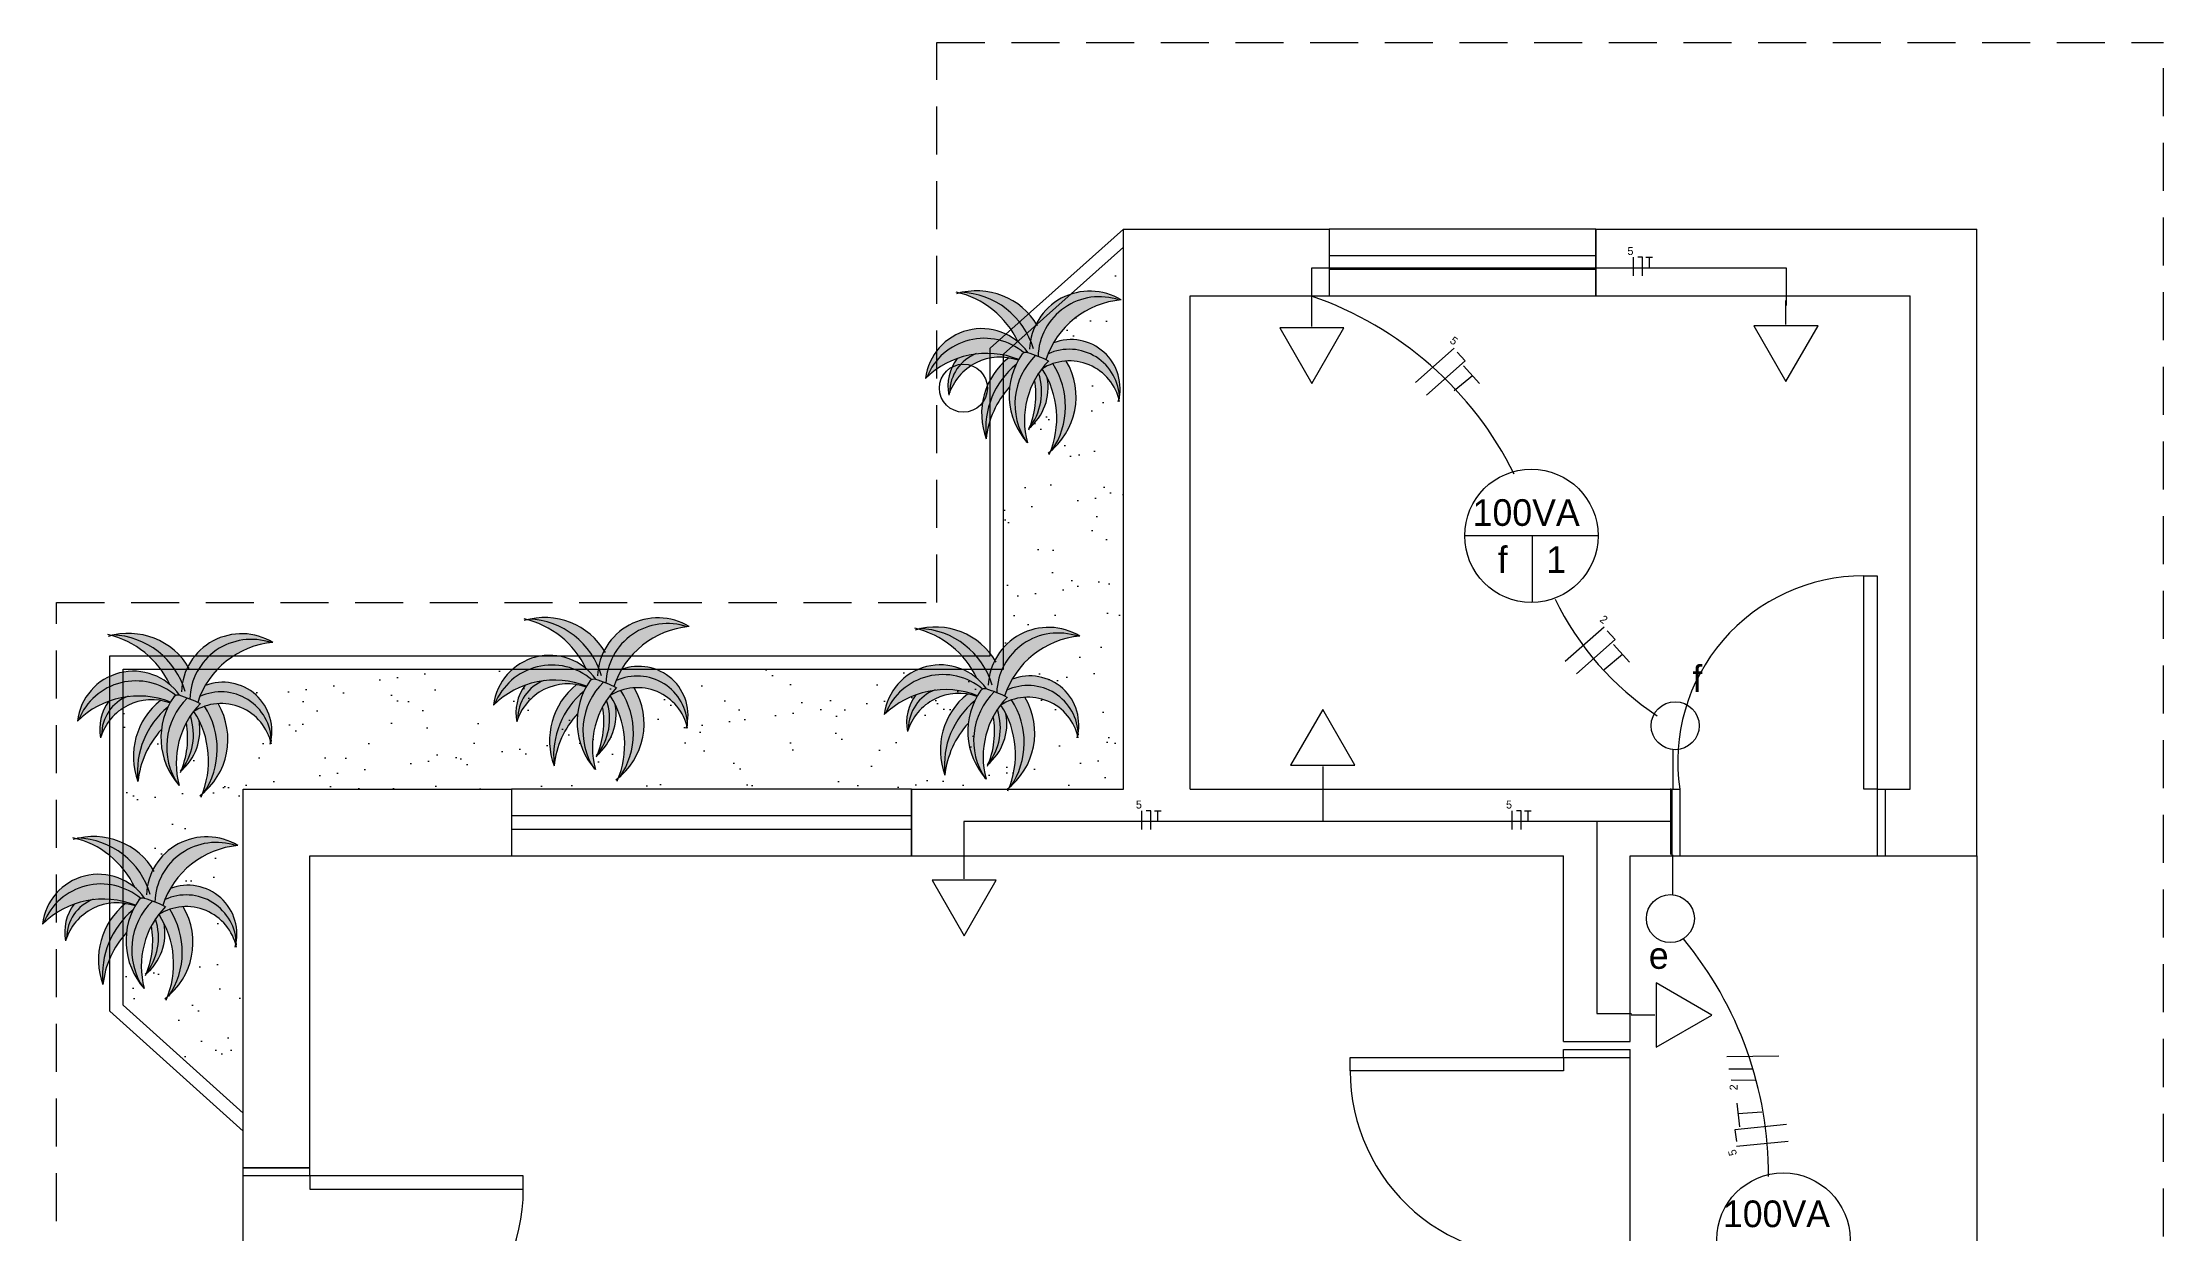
# Model space of a CAD drawing. Extents: x 0 to 26.8, y -7.8 to 11.8.
# Drawn here: x 1.65 to 9.6, y 7.23 to 11.7 of the extents above; entities that cross this region are included whole.
import ezdxf

# ---------------------------------------------------------------- set-up
doc = ezdxf.new("R2010")
doc.units = 0
doc.linetypes.add('ACAD_ISO02W100', pattern=[15, 12, -3])
doc.layers.get('0').update_dxf_attribs({"linetype": 'CONTINUOUS'})
for name, color, linetype in [('BLOCO', 5, 'CONTINUOUS'), ('HACHURA', 1, 'CONTINUOUS'), ('JARDIM', 3, 'CONTINUOUS'), ('P_LMCT', 8, 'CONTINUOUS'), ('PAREDE', 7, 'CONTINUOUS'), ('PONTILHADO', 8, 'ACAD_ISO02W100')]:
    doc.layers.add(name, color=color, linetype=linetype)
doc.styles.add('PADRÃO', font='', dxfattribs={"height": 0.2})
doc.styles.get('PADRÃO').set_extended_font_data('AvantGarde Bk BT')

# ---------------------------------------------------------------- blocks, each defined once
blk = doc.blocks.new('J15')
at = {"layer": 'BLOCO'}
for p, q in [((1.5, 0.25), (0, 0.25)), ((0, 0.25), (0, 0)), ((1.5, 0), (1.5, 0.25)), ((1.5, 0.15), (0, 0.15)), ((0, 0.1), (1.5, 0.1)), ((0, 0), (1.5, 0))]:
    blk.add_line(p, q, dxfattribs=at)
blk = doc.blocks.new('J1')
at = {"layer": 'BLOCO'}
for p, q in [((0, 0.25), (0, 0)), ((1, 0.25), (0, 0.25)), ((1, 0), (1, 0.25)), ((1, 0.15), (0, 0.15)), ((0, 0.1), (1, 0.1)), ((0, 0), (1, 0))]:
    blk.add_line(p, q, dxfattribs=at)
blk = doc.blocks.new('P80E25')
at = {"layer": 'BLOCO', "ltscale": 0.015}
for p, q in [((0.03, 0.25), (0, 0.25)), ((0, 0.25), (0, 0)), ((0.03, 0.25), (0.03, 0)), ((0.8, 0.25), (0.77, 0.25)), ((0.77, 0.25), (0.77, 0)), ((0.8, 0.25), (0.8, 0)), ((0.8, 0), (0, 0))]:
    blk.add_line(p, q, dxfattribs=at)
at = {"layer": 'BLOCO'}
blk.add_lwpolyline([(0.03, 0.25), (0.08, 0.25), (0.08, 1.05), (0.03, 1.05)], close=True, dxfattribs=at)
at = {"layer": 'BLOCO', "ltscale": 0.015}
blk.add_arc((0.08, 0.3524), 0.6976, 351.55554, 90, dxfattribs=at)
blk = doc.blocks.new('P80D25')
at = {"layer": 'BLOCO', "ltscale": 0.015}
for p, q in [((0, 0.25), (0, 0)), ((0, 0.25), (0.03, 0.25)), ((0.03, 0.25), (0.03, 0)), ((0.77, 0.25), (0.77, 0)), ((0.77, 0.25), (0.8, 0.25)), ((0.8, 0.25), (0.8, 0)), ((0, 0), (0.8, 0))]:
    blk.add_line(p, q, dxfattribs=at)
at = {"layer": 'BLOCO'}
blk.add_lwpolyline([(0.77, 0.25), (0.72, 0.25), (0.72, 1.05), (0.77, 1.05)], close=True, dxfattribs=at)
at = {"layer": 'BLOCO', "ltscale": 0.015}
blk.add_arc((0.72, 0.3524), 0.6976, 90, 188.44446, dxfattribs=at)
blk = doc.blocks.new('AV6')
h = blk.add_hatch(color=106)
h.paths.add_polyline_path([(-0.4477, -0.003, -0.005016), (-0.443, 0.0016, -0.513349), (-0.0794, 0.0927, -0.175433), (-0.0658, 0.0935, -0.022246), (-0.0262, 0.0798, -0.504406), (0.2789, 0.2908, -0.005016), (0.2854, 0.2915, 0.526482), (-0.0544, 0.1384, 0.288035), (-0.3101, 0.3198, 0.009659), (-0.32, 0.3175, -0.219762), (-0.1006, 0.1335, 0.597519)])
h.paths.add_polyline_path([(0.0113, 0.0887, 0.017799), (0.0033, 0.0669, -0.005772), (0.0131, 0.0621, 0.030703), (-0.0125, 0.0322, -0.506864), (0.2773, -0.08, 0.014459), (0.2793, -0.0695, 0.525417)])
h = blk.add_hatch(color=74)
h.paths.add_polyline_path([(-0.443, 0.0016, -0.291066), (-0.0987, 0.068, -0.022677), (-0.0856, 0.0885, -0.094648), (-0.0794, 0.0927, 0.513349)])
h.paths.add_polyline_path([(0.0131, 0.0621, 0.028086), (-0.0354, 0.0833, 0.353279), (-0.0741, -0.2351, 0.011523), (-0.0661, -0.2445, -0.264453)])
h.paths.add_polyline_path([(0.0316, 0.1301, 0.035308), (0.0113, 0.0887, -0.525417), (0.2793, -0.0695, 0.577919)])
h.paths.add_polyline_path([(-0.3101, 0.3198, -0.288035), (-0.0544, 0.1384, -0.074612), (-0.0328, 0.2019, 0.314228)])
h.paths.add_polyline_path([(0.0084, -0.0003, 0.028355), (-0.0107, 0.0333, 0.00267), (-0.0125, 0.0322, 0.015403), (-0.0239, 0.0161, -0.246599), (-0.057, -0.1859, -0.00232), (-0.0581, -0.1888, 0.266418)])
h = blk.add_hatch(color=72)
h.paths.add_polyline_path([(0.2789, 0.2908, 0.504406), (-0.0262, 0.0798, -0.017106), (0.0033, 0.0669, -0.295443)])
h.paths.add_polyline_path([(-0.1005, 0.0649, 0.046042), (-0.1362, 0.0741, 0.325454), (-0.2207, -0.23, -0.162584), (-0.1327, -0.0351, -0.098869)])
h.paths.add_polyline_path([(-0.0239, 0.0161, 0.02315), (-0.0391, -0.0093, -0.137861), (-0.057, -0.1859, 0.246599)])
h.paths.add_polyline_path([(-0.2628, 0.0878, 0.052527), (-0.3293, 0.0715, 0.21466), (-0.3608, -0.0658, -0.015101), (-0.3569, -0.0543, -0.301897)])
h.paths.add_polyline_path([(0.0796, 0.0622, 0.066648), (0.0294, 0.0523, -0.296118), (0.029, -0.2686, 0.358442)])
h = blk.add_hatch(color=3)
h.paths.add_polyline_path([(0.0294, 0.0523, 0.057851), (-0.0107, 0.0333, -0.240197), (0.0213, -0.2753, 0.009659), (0.029, -0.2686, 0.296118)])
h.paths.add_polyline_path([(-0.0354, 0.0833, 0.017041), (-0.0658, 0.0935, 0.274641), (-0.0856, 0.0885, 0.336018), (-0.0741, -0.2351, -0.353279)])
h.paths.add_polyline_path([(-0.1005, 0.0649, -0.003329), (-0.0987, 0.068, 0.128581), (-0.2628, 0.0878, 0.301897), (-0.3569, -0.0543, -0.411027)])
at = {"layer": 'P_LMCT'}
for centre, radius, start, end in [((-0.4095, -0.0121), 0.3415, 25.22904, 77.11879), ((-0.256, 0.062), 0.2634, 30.16423, 106.84971), ((-0.3266, 0.0255), 0.2947, 16.12929, 87.92822), ((0.1681, 0.0983), 0.226, 58.725, 177.78749), ((0.2043, 0.0726), 0.2306, 71.21847, 178.2095), ((0.3141, -0.034), 0.3267, 95.03609, 162.02329), ((-0.2374, -0.0281), 0.2118, 35.33029, 173.18063), ((-0.2187, -0.2359), 0.3267, 68.45712, 134.52069), ((-0.2285, -0.0833), 0.2306, 49.63735, 158.3383), ((-0.2029, -0.0541), 0.154, 110.80154, 180.48025), ((0.1337, -0.0657), 0.2681, 144.80495, 221.83061), ((0.1425, -0.0999), 0.2553, 134.07355, 213.9976), ((-0.0715, 0.0743), 0.02, 73.4657, 136.02172), ((-0.1999, -0.3583), 0.4712, 63.08964, 73.4657), ((0.041, 0.1045), 0.0912, 190.39472, 191.48084), ((0.0908, -0.0827), 0.189, 0.75493, 114.87164), ((0.0979, -0.0411), 0.1836, 344.58263, 111.18087), ((-0.1925, -0.0321), 0.1716, 142.85132, 191.3124), ((-0.1685, -0.1243), 0.201, 70.23219, 163.06862), ((0.0304, -0.136), 0.2681, 128.42947, 200.54026), ((0.0903, -0.192), 0.3127, 129.45119, 186.08977), ((0.2431, -0.1608), 0.3203, 135.70473, 195.14703), ((-0.2328, -0.0534), 0.2202, 321.18473, 18.39749), ((0.0913, -0.1301), 0.1926, 12.04436, 122.59331), ((-0.2974, -0.1524), 0.3415, 336.59628, 32.86423), ((-0.1468, -0.0724), 0.2634, 306.86535, 30.7421), ((0.0134, 0.0619), 0, 306.17929, 0), ((-0.218, -0.1078), 0.2947, 325.78684, 32.91218), ((0.1152, -0.2643), 0.3376, 137.23274, 174.17097), ((-0.1891, -0.0365), 0.2009, 309.54608, 10.38542), ((-0.3622, -0.0658), 0.328, 336.56873, 9.91209)]:
    blk.add_arc(centre, radius, start, end, dxfattribs=at)

msp = doc.modelspace()

# ---------------------------------------------------------------- hatches: boundary and pattern name
at = {"layer": 'JARDIM', "ltscale": 0.015}
h = msp.add_hatch(dxfattribs=at)
h.set_pattern_fill('AR-SAND', color=256, scale=0.005, style=0)
h.set_pattern_definition([(37.5, (-138.52845, -142.81344), (-0.00800016, 0.24470662), [0, -0.19304, 0, -0.2159, 0, -0.206375]), (7.5, (-138.52845, -142.81344), (0.22476164, 0.35841255), [0, -0.10414, 0, -0.17399, 0, -0.066675]), (327.5, (-138.68466, -142.81344), (0.39549619, 0.0007186), [0, -0.0635, 0, -0.2286, 0, -0.29845]), (317.5, (-138.68466, -142.81344), (0.3817782, 0.11146466), [0, -0.03175, 0, -0.14986, 0, -0.17145])])
h.paths.add_polyline_path([(5.1854, 9.2757, 0.175433), (5.1718, 9.2749, -0.000321), (5.1721, 9.2747, 0.000321), (5.1718, 9.2749, -0.175433), (5.1854, 9.2757, -0.001236), (5.1877, 9.2751, 0.144189), (5.0944, 9.35), (3.9451, 9.35, -0.377879), (4.0635, 9.138, 0.356122), (3.8658, 9.2802, -0.36938), (3.8074, 8.9427, 0.210409), (3.7946, 9.2176, -0.271878), (3.7249, 9.0266, 0.007863), (3.7292, 9.032, 0.137861), (3.7471, 9.2086, -0.069351), (3.7993, 9.28, 0.045149), (3.7204, 9.3114, 0.175433), (3.7067, 9.3106, -0.000321), (3.707, 9.3104, 0.084665), (3.6403, 9.35), (2.3035, 9.35, 0.058985), (2.2574, 9.2886, -0.597369), (2.5031, 9.0785, 0.356122), (2.3054, 9.2207, -0.36938), (2.2471, 8.8832, 0.210409), (2.2342, 9.1582, -0.271878), (2.1645, 8.9671, 0.007863), (2.1688, 8.9725, 0.137861), (2.1867, 9.1492, 0.191588), (2.1597, 8.9139, -0.214329), (2.0931, 9.1234, 0.162584), (2.0051, 8.9284, -0.325454), (2.0896, 9.2326, 0.183056), (1.95, 9.2041), (1.95, 8.6979, -0.144735), (2.062, 8.599, -0.434791), (2.3802, 8.6886, 0.243865), (2.1263, 8.5272, -0.597369), (2.3721, 8.3172, 0.356122), (2.1744, 8.4593, -0.36938), (2.116, 8.1219, 0.210409), (2.1032, 8.3968, -0.271878), (2.0335, 8.2057, 0.007863), (2.0378, 8.2112, 0.137861), (2.0557, 8.3878, 0.191588), (2.0287, 8.1526, -0.214329), (1.9621, 8.362, 0.013614), (1.95, 8.3482), (1.95, 8.0895), (2.4, 7.6845), (2.4, 8.9), (3.4059, 8.9), (4.9059, 8.9), (5.2637, 8.9, 0.010702), (5.2725, 8.907, 0.210409), (5.2597, 9.182, -0.271878), (5.19, 8.9909, 0.007863), (5.1943, 8.9963, 0.137861), (5.2122, 9.1729, -0.069351), (5.2644, 9.2443, 0.045149)])
h.paths.add_polyline_path([(5.7, 10.9329), (5.5015, 10.7555, -0.221844), (5.6915, 10.7347, 0.243865), (5.4377, 10.5733, -0.597369), (5.6834, 10.3633, 0.356122), (5.4857, 10.5054, -0.36938), (5.4274, 10.168, 0.210409), (5.4145, 10.4429, -0.271878), (5.3449, 10.2518, 0.007863), (5.3491, 10.2573, 0.137861), (5.367, 10.4339, 0.191588), (5.34, 10.1987, -0.214329), (5.2734, 10.4081, 0.027233), (5.25, 10.3798), (5.25, 9.4303, -0.362944), (5.5367, 9.4737, 0.243865), (5.2828, 9.3124, -0.597369), (5.5286, 9.1023, 0.356122), (5.3308, 9.2445, -0.36938), (5.2725, 8.907, -0.005522), (5.2697, 8.9), (5.7, 8.9)])

# ---------------------------------------------------------------- linework, layer by layer
at = {"layer": 'HACHURA', "color": 7, "ltscale": 0.015, "true_color": 0xffffff}
for p, q in [((6.406, 10.7214), (6.406, 10.8545)), ((6.406, 10.8545), (8.185, 10.8545)), ((7.6122, 10.8248), (7.6122, 10.8948)), ((7.634, 10.8948), (7.6286, 10.8948)), ((7.6463, 10.8948), (7.634, 10.8948)), ((7.6463, 10.8248), (7.6463, 10.8948)), ((7.6592, 10.8942), (7.6844, 10.8942)), ((7.6727, 10.8575), (7.6727, 10.894)), ((8.185, 10.8545), (8.185, 10.714)), ((6.7948, 10.4251), (6.9403, 10.5539)), ((6.8365, 10.3773), (6.982, 10.5062)), ((6.982, 10.5061), (6.952, 10.539)), ((7.0086, 10.45), (6.9402, 10.393)), ((7.0351, 10.4216), (6.975, 10.4873)), ((7.3569, 9.3799), (7.5024, 9.5087)), ((7.5441, 9.4609), (7.5141, 9.4938)), ((7.3987, 9.3321), (7.5442, 9.461)), ((7.5707, 9.4048), (7.5024, 9.3478)), ((7.5972, 9.3764), (7.5371, 9.4421)), ((6.4483, 8.8977), (6.4483, 8.7777)), ((7.7521, 8.7547), (7.7521, 8.9022)), ((7.4747, 8.7783), (5.1022, 8.7783)), ((5.1022, 8.7783), (5.1022, 8.6309)), ((5.7692, 8.7493), (5.7692, 8.8193)), ((5.791, 8.8193), (5.7856, 8.8193)), ((5.8033, 8.8193), (5.791, 8.8193)), ((5.8033, 8.7493), (5.8033, 8.8193)), ((5.8162, 8.8187), (5.8414, 8.8187)), ((5.8297, 8.782), (5.8297, 8.8185)), ((7.1571, 8.7493), (7.1571, 8.8193)), ((7.1789, 8.8193), (7.1735, 8.8193)), ((7.1912, 8.8193), (7.1789, 8.8193)), ((7.1912, 8.7493), (7.1912, 8.8193)), ((7.2041, 8.8187), (7.2293, 8.8187)), ((7.2176, 8.782), (7.2176, 8.8185)), ((7.7521, 8.7783), (7.4747, 8.7783)), ((7.4747, 8.7783), (7.4747, 8.0588)), ((7.7521, 8.6545), (7.7521, 8.7783)), ((7.4747, 8.0588), (7.6045, 8.0588)), ((8.157, 7.8989), (7.9626, 7.8964)), ((7.9698, 7.8516), (8.0589, 7.8508)), ((7.9792, 7.8096), (8.0682, 7.8088)), ((7.9996, 7.7225), (8.0098, 7.634)), ((8.1864, 7.642), (7.993, 7.6229)), ((8.0044, 7.6839), (8.0933, 7.6901)), ((7.9931, 7.6229), (7.9982, 7.5787)), ((8.1923, 7.5788), (7.9989, 7.5597))]:
    msp.add_line(p, q, dxfattribs=at)
at = {"layer": 'HACHURA', "color": 0, "ltscale": 0.015}
for p, q in [((6.4064, 10.6342), (6.4064, 10.7236)), ((8.1841, 10.6423), (8.1841, 10.7317)), ((7.479, 9.8502), (6.9826, 9.8502)), ((7.2326, 9.8502), (7.2326, 9.6003)), ((7.7608, 8.8994), (7.7608, 9.0494)), ((6.4474, 8.9854), (6.4474, 8.896)), ((5.103, 8.5632), (5.103, 8.6525)), ((7.7588, 8.6533), (7.7588, 8.5033)), ((7.6926, 8.0531), (7.6032, 8.0531))]:
    msp.add_line(p, q, dxfattribs=at)
for points in [[(6.286, 10.6292), (6.4064, 10.4207), (6.5268, 10.6292)], [(8.0637, 10.6374), (8.1841, 10.4288), (8.3045, 10.6374)], [(6.5678, 8.9904), (6.4474, 9.1989), (6.327, 8.9904)], [(4.9826, 8.5582), (5.103, 8.3496), (5.2234, 8.5582)], [(7.6976, 7.9327), (7.9061, 8.0531), (7.6976, 8.1735)]]:
    msp.add_lwpolyline(points, close=True, dxfattribs=at)
for centre, radius in [((5.1, 10.4036), 0.09), ((7.2296, 9.8501), 0.25), ((7.7688, 9.138), 0.09), ((7.7507, 8.4147), 0.09), ((8.1744, 7.2109), 0.25)]:
    msp.add_circle(centre, radius, dxfattribs=at)
at = {"layer": 'HACHURA', "color": 7, "ltscale": 0.015, "true_color": 0xffffff}
for centre, radius, start, end in [((5.9708, 9.4873), 1.3343, 26.43365, 70.9722), ((8.3027, 10.0872), 1.0923, 205.73628, 236.61766), ((6.7278, 7.4515), 1.3913, 359.84253, 39.61459)]:
    msp.add_arc(centre, radius, start, end, dxfattribs=at)
at = {"layer": 'PAREDE', "ltscale": 0.015}
for p, q in [((5.7, 11), (5.2, 10.5532)), ((5.7, 11), (6.4709, 11)), ((5.7, 8.9), (5.7, 11)), ((6.4709, 11), (6.4709, 10.75)), ((7.4709, 11), (7.4709, 10.75)), ((7.4709, 11), (8.9, 11)), ((8.9, 8.65), (8.9, 11)), ((5.7, 10.9329), (5.25, 10.5308)), ((5.95, 10.75), (6.4709, 10.75)), ((5.95, 8.9), (5.95, 10.75)), ((7.4709, 10.75), (8.65, 10.75)), ((8.65, 8.9), (8.65, 10.75)), ((5.2, 9.4), (5.2, 10.5532)), ((5.25, 9.35), (5.25, 10.5308)), ((1.9, 9.4), (5.2, 9.4)), ((1.9, 8.0673), (1.9, 9.4)), ((1.95, 9.35), (5.25, 9.35)), ((1.95, 8.0895), (1.95, 9.35)), ((2.4, 8.9), (3.4059, 8.9)), ((2.4, 7.4798), (2.4, 8.9)), ((3.4059, 8.9), (3.4059, 8.65)), ((4.9059, 8.9), (4.9059, 8.65)), ((4.9059, 8.9), (5.7, 8.9)), ((5.95, 8.9), (7.7558, 8.9)), ((7.7558, 8.9), (7.7558, 8.65)), ((8.5558, 8.9), (8.5558, 8.65)), ((8.5558, 8.9), (8.65, 8.9)), ((2.65, 8.65), (3.4059, 8.65)), ((2.65, 7.4798), (2.65, 8.65)), ((4.9059, 8.65), (7.35, 8.65)), ((7.35, 7.9538), (7.35, 8.65)), ((7.6, 8.65), (7.7558, 8.65)), ((7.6, 7.9538), (7.6, 8.65)), ((8.5558, 8.65), (8.9, 8.65)), ((8.9, 8.65), (8.9, 5.8032)), ((2.4, 7.6172), (1.9, 8.0673)), ((2.4, 7.6845), (1.95, 8.0895)), ((7.35, 7.9538), (7.6, 7.9538)), ((2.4, 7.4798), (2.65, 7.4798))]:
    msp.add_line(p, q, dxfattribs=at)
at = {"layer": 'PONTILHADO', "ltscale": 0.015}
for p, q in [((5, 9.6), (5, 11.7)), ((5, 11.7), (9.6, 11.7)), ((9.6, 1.9032), (9.6, 11.7)), ((1.7, 5.6), (1.7, 9.6)), ((1.7, 9.6), (5, 9.6))]:
    msp.add_line(p, q, dxfattribs=at)

# ---------------------------------------------------------------- block references
at = {"layer": 'HACHURA', "ltscale": 0.015}
for p in [(5.4061, 10.4432), (2.2258, 9.1585), (3.7862, 9.218), (5.2513, 9.1823), (2.0948, 8.3971)]:
    msp.add_blockref('AV6', p, dxfattribs=at)
at = {"layer": 'PAREDE', "ltscale": 0.015}
for name, p in [('J1', (6.4709, 10.75)), ('P80D25', (7.7558, 8.65)), ('J15', (3.4059, 8.65))]:
    msp.add_blockref(name, p, dxfattribs=at)
for name, p, rotation in [('P80D25', (7.6, 7.1238), 90), ('P80E25', (2.4, 7.4798), 270)]:
    msp.add_blockref(name, p, dxfattribs=dict(at, rotation=rotation))

# ---------------------------------------------------------------- texts
at = {"layer": 'HACHURA', "color": 7, "ltscale": 0.015, "true_color": 0xffffff, "char_height": 0.03, "attachment_point": 1, "style": 'PADRÃO'}
for insert in [(7.5899, 10.9329), (5.7469, 8.8573), (7.1348, 8.8573)]:
    msp.add_mtext_dynamic_manual_height_columns('5', width=0.463217, gutter_width=1, heights=[0], dxfattribs=dict(at, insert=insert))
for s, insert, rotation in [('5', (6.9399, 10.6001), 321.55948), ('2', (7.502, 9.5549), 321.55948), ('2', (7.973, 7.7707), 89.92083), ('5', (7.9722, 7.5221), 105.68072)]:
    msp.add_mtext_dynamic_manual_height_columns(s, width=0.463217, gutter_width=1, heights=[0], dxfattribs=dict(at, insert=insert, rotation=rotation))
at = {"layer": 'HACHURA', "color": 0, "ltscale": 0.015, "char_height": 0.1, "attachment_point": 1, "style": 'PADRÃO'}
for s, width, insert in [('100VA', 0.584666, (7.0095, 9.9872)), ('f', 0.591458, (7.1033, 9.8099)), ('1', 0.591458, (7.2858, 9.8111)), ('f', 0.591458, (7.8333, 9.3644)), ('e', 0.591458, (7.6701, 8.3263)), ('100VA', 0.584666, (7.948, 7.3577))]:
    msp.add_mtext_dynamic_manual_height_columns(s, width=width, gutter_width=1, heights=[0], dxfattribs=dict(at, insert=insert))

doc.saveas('drawing.dxf')
